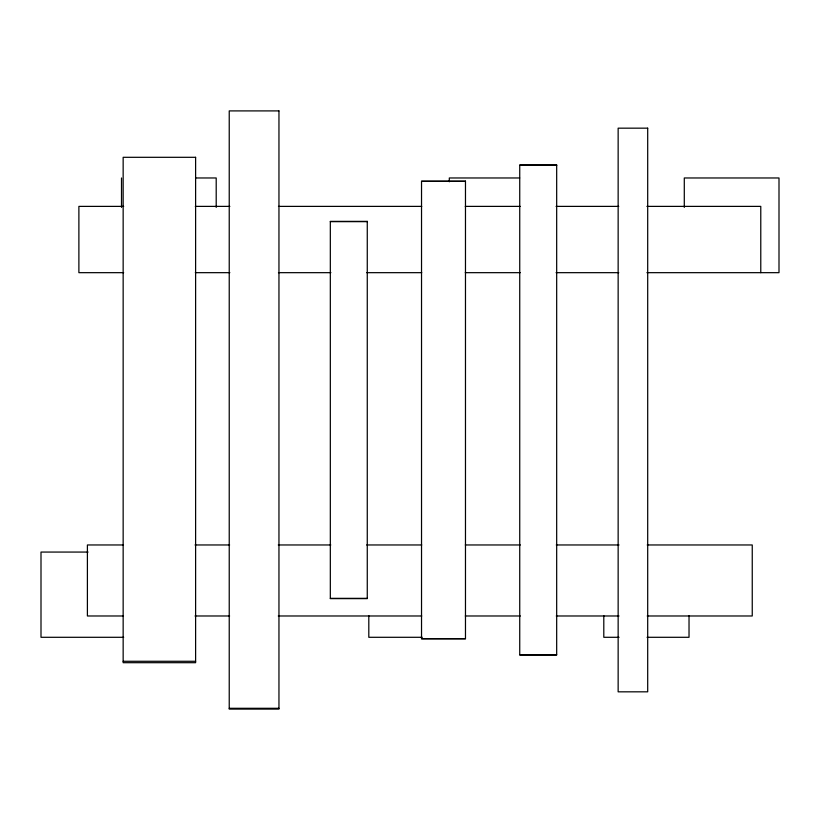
<?xml version="1.0" encoding="UTF-8"?>
<svg xmlns="http://www.w3.org/2000/svg" width="820" height="820" viewBox="0 0 820 820"><rect width="100%" height="100%" fill="white"/><g stroke="black" fill="none" stroke-linecap="round" stroke-linejoin="round"><path stroke-width="1.23" d="M519.736 165.189L556.678 165.189M195.734 177.971L216.203 177.971L216.203 207.409M519.695 177.971L449.309 177.971L449.309 181.804M421.531 181.363L465.473 181.363M123.656 206.384L78.884 206.384L78.884 272.67L123.656 272.67M195.303 206.384L229.846 206.384M278.462 206.384L421.746 206.384M465.247 206.384L520.259 206.384M556.073 206.384L618.762 206.384M646.908 206.384L760.775 206.384L760.775 272.67M330.327 221.656L367.268 221.656M195.303 272.67L229.846 272.67M278.462 272.67L330.911 272.67M366.735 272.67L421.746 272.67M465.247 272.67L520.259 272.67M556.073 272.67L618.762 272.67M646.908 272.67L779 272.67L779 177.971L684.29 177.971L684.29 207.409M123.277 544.962L87.402 544.962L87.402 615.984L123.277 615.984M195.006 544.962L229.6 544.962M278.277 544.962L330.798 544.962M366.663 544.962L421.746 544.962M465.299 544.962L520.382 544.962M556.257 544.962L619.028 544.962M647.205 544.962L752.247 544.962L752.247 615.984L647.205 615.984M88.068 552.065L41 552.065L41 637.294L123.687 637.294M330.327 598.344L367.268 598.344M195.006 615.984L229.6 615.984M278.277 615.984L421.746 615.984M465.299 615.984L520.382 615.984M556.257 615.984L619.028 615.984M422.238 637.294L368.805 637.294L368.805 615.666M619.059 637.294L603.797 637.294L603.797 615.666M647.052 637.294L689.025 637.294L689.025 615.666M421.531 638.636L465.473 638.636M519.736 654.811L556.678 654.811M123.154 661.279L195.611 661.279M229.231 708.295L278.954 708.295M121.504 177.971L121.504 207.409M278.954 110.905L229.231 110.905L229.231 709.095L278.954 709.095L278.954 110.905M647.697 128.166L618.147 128.176L618.147 691.834L647.697 691.824L647.697 128.166M195.611 157.307L123.154 157.307L123.154 662.693L195.611 662.693L195.611 157.307M556.678 165.066L519.736 165.066L519.736 654.934L556.678 654.934L556.678 165.066M465.473 181.179L421.531 181.179L421.531 638.821L465.473 638.821L465.473 181.179M367.268 221.369L330.327 221.369L330.327 598.631L367.268 598.631L367.268 221.369"/></g></svg>
